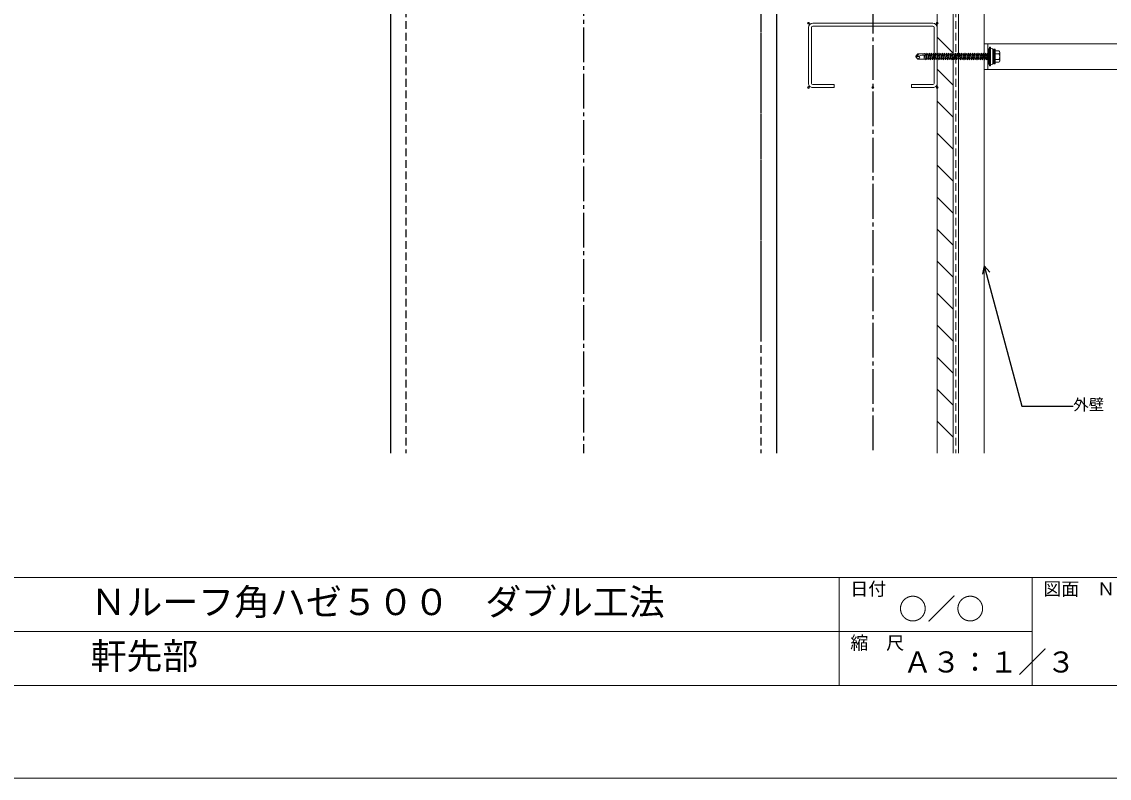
# Model space of a CAD drawing. Units: millimetres at full size, sheet at 1:3; details may follow other scales. Extents: x -1262 to 1258, y -891 to 1034.
# Drawn here: x -134 to 712, y -891 to -303 of the extents above; entities that cross this region are included whole.
import ezdxf
from ezdxf.enums import TextEntityAlignment as Align

# ---------------------------------------------------------------- set-up
doc = ezdxf.new("R2010")
doc.units = ezdxf.units.MM
doc.header["$LTSCALE"] = 3
doc.header["$PDMODE"] = 32
doc.header["$PDSIZE"] = 1.5
doc.linetypes.add('CHAIN2', pattern=[12, 9, -1, 1, -1])
doc.linetypes.add('DASHED2', pattern=[3, 2, -1])
for name, color, linetype, lineweight in [('0-0_補助1', 4, 'Continuous', 5), ('0-4_寸法線1', 5, 'Continuous', 25), ('0-6_名称1', 5, 'Continuous', 25), ('0-E_外壁1', 6, 'Continuous', 20), ('1-F_樋足', 7, 'Continuous', 5), ('2-1_裏貼1', 2, 'Continuous', 18), ('2-7_ビス1', 7, 'Continuous', 5), ('3-9_断熱材1', 4, 'Continuous', 5), ('3-D_防水シート', 3, 'DASHED2', 9), ('4-3_H鋼2', 12, 'Continuous', 25), ('4-5_C鋼1', 2, 'Continuous', 18), ('5-B_枠2', 4, 'Continuous', 5), ('B-4_鉄骨芯', 1, 'CHAIN2', 25)]:
    doc.layers.add(name, color=color, linetype=linetype, lineweight=lineweight)
doc.styles.add('Arial', font='')
doc.styles.add('ＭＳ ゴシック', font='')
doc.styles.get('Arial').set_extended_font_data('Arial')
doc.styles.get('ＭＳ ゴシック').set_extended_font_data('MS Gothic')

msp = doc.modelspace()

# ---------------------------------------------------------------- linework, layer by layer
at = {"layer": '0-0_補助1'}
for p, q in [((-1194.647, -735), (1191.647, -735)), ((501.647, -735), (501.647, -819)), ((651.647, -735), (651.647, -819)), ((-320.3, -777), (651.647, -777)), ((-1194.647, -819), (1191.647, -819)), ((1191.647, -819), (-1194.647, -819))]:
    msp.add_line(p, q, dxfattribs=at)
at = {"layer": '0-4_寸法線1', "linetype": 'CHAIN2'}
msp.add_line((527.857, 723.055), (527.857, -638.289), dxfattribs=at)
at = {"layer": '0-6_名称1'}
for q in [(613.012, -499.052), (618.808, -497.499)]:
    msp.add_line((614.357, -492.48), q, dxfattribs=at)
msp.add_lwpolyline([(614.357, -492.48), (643.589, -601.576), (683.652, -601.576)], dxfattribs=at)
at = {"layer": '0-E_外壁1'}
for p, q in [((594.357, 66.711), (594.357, -638.289)), ((614.357, 66.711), (614.357, -638.289))]:
    msp.add_line(p, q, dxfattribs=at)
at = {"layer": '1-F_樋足'}
for p, q in [((614.357, -319.842), (614.357, -339.842)), ((852.647, -319.842), (614.357, -319.842)), ((617.357, -319.842), (617.357, -339.842)), ((852.647, -339.842), (614.357, -339.842))]:
    msp.add_line(p, q, dxfattribs=at)
at = {"layer": '2-1_裏貼1'}
for p, q in [((590.357, -327.217), (577.857, -314.717)), ((590.357, -352.107), (577.857, -339.607)), ((590.357, -376.997), (577.857, -364.497)), ((590.357, -401.887), (577.857, -389.387)), ((590.357, -426.778), (577.857, -414.278)), ((590.357, -451.668), (577.857, -439.168)), ((590.357, -476.558), (577.857, -464.058)), ((590.357, -501.448), (577.857, -488.948)), ((590.357, -526.338), (577.857, -513.838)), ((590.357, -551.228), (577.857, -538.728)), ((590.357, -576.119), (577.857, -563.619)), ((590.357, -601.009), (577.857, -588.509)), ((590.357, -625.899), (577.857, -613.399))]:
    msp.add_line(p, q, dxfattribs=at)
at = {"layer": '2-7_ビス1'}
for p, q in [((562.916, -327.719), (561.357, -329.577)), ((561.357, -329.577), (561.357, -330.108)), ((561.798, -329.99), (563.703, -327.719)), ((566.25, -328.796), (562.351, -329.841)), ((567.727, -327.719), (562.916, -327.719)), ((567.727, -328.796), (566.25, -328.796)), ((567.727, -327.719), (568.067, -327.779)), ((568.395, -328.684), (567.727, -330.989)), ((567.727, -329.842), (567.904, -328.769)), ((567.727, -331.965), (567.727, -328.796)), ((568.065, -327.793), (568.067, -327.779)), ((568.067, -327.779), (568.191, -327.565)), ((568.448, -327.565), (568.191, -327.565)), ((568.629, -327.878), (568.448, -327.565)), ((568.629, -327.878), (568.613, -327.933)), ((568.629, -327.878), (569.232, -327.985)), ((568.832, -331.771), (569.634, -327.985)), ((569.634, -327.985), (569.232, -327.985)), ((569.533, -331.7), (570.375, -327.985)), ((570.005, -327.342), (569.634, -327.985)), ((570.005, -327.342), (570.375, -327.985)), ((571.319, -327.985), (570.375, -327.985)), ((570.476, -331.7), (571.319, -327.985)), ((571.218, -331.7), (572.061, -327.985)), ((571.69, -327.342), (571.319, -327.985)), ((571.69, -327.342), (572.061, -327.985)), ((573.004, -327.985), (572.061, -327.985)), ((572.162, -331.7), (573.004, -327.985)), ((572.903, -331.7), (573.746, -327.985)), ((573.375, -327.342), (573.004, -327.985)), ((573.375, -327.342), (573.746, -327.985)), ((574.588, -331.7), (575.431, -327.985)), ((575.06, -327.342), (574.689, -327.985)), ((575.06, -327.342), (575.431, -327.985)), ((576.375, -327.985), (575.431, -327.985)), ((575.532, -331.7), (576.375, -327.985)), ((576.274, -331.7), (577.116, -327.985)), ((576.746, -327.342), (576.375, -327.985)), ((576.746, -327.342), (577.116, -327.985)), ((578.06, -327.985), (577.116, -327.985)), ((577.217, -331.7), (578.06, -327.985)), ((577.959, -331.7), (578.802, -327.985)), ((578.431, -327.342), (578.06, -327.985)), ((578.431, -327.342), (578.802, -327.985)), ((579.745, -327.985), (578.802, -327.985)), ((578.903, -331.7), (579.745, -327.985)), ((579.644, -331.7), (580.487, -327.985)), ((580.116, -327.342), (579.745, -327.985)), ((580.116, -327.342), (580.487, -327.985)), ((581.431, -327.985), (580.487, -327.985)), ((580.588, -331.7), (581.431, -327.985)), ((581.329, -331.7), (582.172, -327.985)), ((581.801, -327.342), (581.431, -327.985)), ((581.801, -327.342), (582.172, -327.985)), ((583.015, -331.7), (583.857, -327.985)), ((583.486, -327.342), (583.116, -327.985)), ((583.486, -327.342), (583.857, -327.985)), ((584.801, -327.985), (583.857, -327.985)), ((583.958, -331.7), (584.801, -327.985)), ((584.7, -331.7), (585.542, -327.985)), ((585.172, -327.342), (584.801, -327.985)), ((585.172, -327.342), (585.542, -327.985)), ((586.486, -327.985), (585.542, -327.985)), ((585.644, -331.7), (586.486, -327.985)), ((586.385, -331.7), (587.228, -327.985)), ((586.857, -327.342), (586.486, -327.985)), ((586.857, -327.342), (587.228, -327.985)), ((588.171, -327.985), (587.228, -327.985)), ((587.329, -331.7), (588.171, -327.985)), ((588.07, -331.7), (588.913, -327.985)), ((588.542, -327.342), (588.171, -327.985)), ((588.542, -327.342), (588.913, -327.985)), ((589.857, -327.985), (588.913, -327.985)), ((589.014, -331.7), (589.857, -327.985)), ((589.756, -331.7), (590.598, -327.985)), ((590.228, -327.342), (589.857, -327.985)), ((590.228, -327.342), (590.598, -327.985)), ((591.542, -327.985), (590.598, -327.985)), ((590.699, -331.7), (591.542, -327.985)), ((591.441, -331.7), (592.283, -327.985)), ((591.913, -327.342), (591.542, -327.985)), ((591.913, -327.342), (592.283, -327.985)), ((593.227, -327.985), (592.283, -327.985)), ((592.385, -331.7), (593.227, -327.985)), ((593.126, -331.7), (593.969, -327.985)), ((593.598, -327.342), (593.227, -327.985)), ((593.598, -327.342), (593.969, -327.985)), ((594.912, -327.985), (593.969, -327.985)), ((594.07, -331.7), (594.912, -327.985)), ((594.811, -331.7), (595.654, -327.985)), ((595.283, -327.342), (594.912, -327.985)), ((595.283, -327.342), (595.654, -327.985)), ((596.598, -327.985), (595.654, -327.985)), ((595.755, -331.7), (596.598, -327.985)), ((596.497, -331.7), (597.339, -327.985)), ((596.968, -327.342), (596.598, -327.985)), ((596.968, -327.342), (597.339, -327.985)), ((598.283, -327.985), (597.339, -327.985)), ((597.44, -331.7), (598.283, -327.985)), ((598.182, -331.7), (599.024, -327.985)), ((598.654, -327.342), (598.283, -327.985)), ((598.654, -327.342), (599.024, -327.985)), ((599.968, -327.985), (599.024, -327.985)), ((599.125, -331.7), (599.968, -327.985)), ((599.867, -331.7), (600.71, -327.985)), ((600.339, -327.342), (599.968, -327.985)), ((600.339, -327.342), (600.71, -327.985)), ((601.653, -327.985), (600.71, -327.985)), ((600.811, -331.7), (601.653, -327.985)), ((601.552, -331.7), (602.395, -327.985)), ((602.024, -327.342), (601.653, -327.985)), ((602.024, -327.342), (602.395, -327.985)), ((603.339, -327.985), (602.395, -327.985)), ((602.496, -331.7), (603.339, -327.985)), ((603.237, -331.7), (604.08, -327.985)), ((603.709, -327.342), (603.339, -327.985)), ((603.709, -327.342), (604.08, -327.985)), ((605.024, -327.985), (604.08, -327.985)), ((604.181, -331.7), (605.024, -327.985)), ((604.923, -331.7), (605.765, -327.985)), ((605.395, -327.342), (605.024, -327.985)), ((605.395, -327.342), (605.765, -327.985)), ((606.709, -327.985), (605.765, -327.985)), ((605.866, -331.7), (606.709, -327.985)), ((606.608, -331.7), (607.451, -327.985)), ((607.08, -327.342), (606.709, -327.985)), ((607.08, -327.342), (607.451, -327.985)), ((608.394, -327.985), (607.451, -327.985)), ((607.552, -331.7), (608.394, -327.985)), ((608.293, -331.7), (609.136, -327.985)), ((608.765, -327.342), (608.394, -327.985)), ((608.765, -327.342), (609.136, -327.985)), ((610.08, -327.985), (609.136, -327.985)), ((609.237, -331.7), (610.08, -327.985)), ((609.978, -331.7), (610.821, -327.985)), ((610.45, -327.342), (610.08, -327.985)), ((610.45, -327.342), (610.821, -327.985)), ((611.765, -327.985), (610.821, -327.985)), ((610.922, -331.7), (611.765, -327.985)), ((611.664, -331.7), (612.506, -327.985)), ((612.136, -327.342), (611.765, -327.985)), ((612.136, -327.342), (612.506, -327.985)), ((613.45, -327.985), (612.506, -327.985)), ((612.607, -331.7), (613.45, -327.985)), ((613.349, -331.7), (614.191, -327.985)), ((613.821, -327.342), (613.45, -327.985)), ((613.821, -327.342), (614.191, -327.985)), ((615.135, -327.985), (614.191, -327.985)), ((614.293, -331.7), (615.135, -327.985)), ((615.034, -331.7), (615.877, -327.985)), ((615.506, -327.342), (615.135, -327.985)), ((615.506, -327.342), (615.877, -327.985)), ((616.82, -327.985), (615.877, -327.985)), ((615.978, -331.7), (616.82, -327.985)), ((616.719, -331.7), (617.357, -328.887)), ((617.191, -327.342), (616.82, -327.985)), ((617.191, -327.342), (617.357, -327.63)), ((617.357, -335.999), (617.357, -323.685)), ((618.557, -323.985), (617.357, -323.685)), ((618.557, -325.278), (617.357, -324.078)), ((618.557, -326.028), (617.357, -324.828)), ((618.557, -326.779), (617.357, -325.579)), ((618.557, -327.53), (617.357, -326.33)), ((618.557, -328.28), (617.357, -327.08)), ((618.557, -329.031), (617.357, -327.831)), ((618.557, -329.782), (617.357, -328.582)), ((618.557, -330.532), (617.357, -329.332)), ((618.557, -324.527), (617.835, -323.805)), ((619.257, -322.592), (619.257, -337.092)), ((620.818, -323.888), (619.393, -323.438)), ((621.157, -324.362), (621.157, -335.323)), ((621.346, -327.985), (621.157, -327.985)), ((621.357, -324.785), (621.357, -334.9)), ((621.451, -324.583), (622.107, -324.042)), ((623.057, -335.379), (623.057, -324.306)), ((625.67, -325.442), (623.057, -325.442)), ((625.67, -327.642), (623.057, -327.642)), ((626.557, -326.542), (626.557, -333.142)), ((562.916, -331.965), (561.357, -330.108)), ((567.727, -331.965), (562.916, -331.965)), ((567.727, -331.965), (568.832, -331.771)), ((569.162, -332.342), (568.832, -331.771)), ((569.162, -332.342), (569.533, -331.7)), ((570.476, -331.7), (569.533, -331.7)), ((570.847, -332.342), (570.476, -331.7)), ((570.847, -332.342), (571.218, -331.7)), ((572.532, -332.342), (572.903, -331.7)), ((574.218, -332.342), (574.588, -331.7)), ((575.532, -331.7), (574.588, -331.7)), ((575.903, -332.342), (575.532, -331.7)), ((575.903, -332.342), (576.274, -331.7)), ((577.217, -331.7), (576.274, -331.7)), ((577.588, -332.342), (577.217, -331.7)), ((577.588, -332.342), (577.959, -331.7)), ((578.903, -331.7), (577.959, -331.7)), ((579.273, -332.342), (578.903, -331.7)), ((579.273, -332.342), (579.644, -331.7)), ((580.588, -331.7), (579.644, -331.7)), ((580.959, -332.342), (580.588, -331.7)), ((580.959, -332.342), (581.329, -331.7)), ((582.644, -332.342), (583.015, -331.7)), ((583.958, -331.7), (583.015, -331.7)), ((584.329, -332.342), (583.958, -331.7)), ((584.329, -332.342), (584.7, -331.7)), ((585.644, -331.7), (584.7, -331.7)), ((586.014, -332.342), (585.644, -331.7)), ((586.014, -332.342), (586.385, -331.7)), ((587.329, -331.7), (586.385, -331.7)), ((587.7, -332.342), (587.329, -331.7)), ((587.7, -332.342), (588.07, -331.7)), ((589.014, -331.7), (588.07, -331.7)), ((589.385, -332.342), (589.014, -331.7)), ((589.385, -332.342), (589.756, -331.7)), ((590.699, -331.7), (589.756, -331.7)), ((591.07, -332.342), (590.699, -331.7)), ((591.07, -332.342), (591.441, -331.7)), ((592.385, -331.7), (591.441, -331.7)), ((592.755, -332.342), (592.385, -331.7)), ((592.755, -332.342), (593.126, -331.7)), ((594.07, -331.7), (593.126, -331.7)), ((594.44, -332.342), (594.07, -331.7)), ((594.44, -332.342), (594.811, -331.7)), ((595.755, -331.7), (594.811, -331.7)), ((596.126, -332.342), (595.755, -331.7)), ((596.126, -332.342), (596.497, -331.7)), ((597.44, -331.7), (596.497, -331.7)), ((597.811, -332.342), (597.44, -331.7)), ((597.811, -332.342), (598.182, -331.7)), ((599.125, -331.7), (598.182, -331.7)), ((599.496, -332.342), (599.125, -331.7)), ((599.496, -332.342), (599.867, -331.7)), ((600.811, -331.7), (599.867, -331.7)), ((601.181, -332.342), (600.811, -331.7)), ((601.181, -332.342), (601.552, -331.7)), ((602.496, -331.7), (601.552, -331.7)), ((602.867, -332.342), (602.496, -331.7)), ((602.867, -332.342), (603.237, -331.7)), ((604.181, -331.7), (603.237, -331.7)), ((604.552, -332.342), (604.181, -331.7)), ((604.552, -332.342), (604.923, -331.7)), ((605.866, -331.7), (604.923, -331.7)), ((606.237, -332.342), (605.866, -331.7)), ((606.237, -332.342), (606.608, -331.7)), ((607.552, -331.7), (606.608, -331.7)), ((607.922, -332.342), (607.552, -331.7)), ((607.922, -332.342), (608.293, -331.7)), ((609.237, -331.7), (608.293, -331.7)), ((609.608, -332.342), (609.237, -331.7)), ((609.608, -332.342), (609.978, -331.7)), ((610.922, -331.7), (609.978, -331.7)), ((611.293, -332.342), (610.922, -331.7)), ((611.293, -332.342), (611.664, -331.7)), ((612.607, -331.7), (611.664, -331.7)), ((612.978, -332.342), (612.607, -331.7)), ((612.978, -332.342), (613.349, -331.7)), ((614.293, -331.7), (613.349, -331.7)), ((614.663, -332.342), (614.293, -331.7)), ((614.663, -332.342), (615.034, -331.7)), ((616.348, -332.342), (616.719, -331.7)), ((616.719, -331.7), (617.357, -331.7)), ((618.557, -331.283), (617.357, -330.083)), ((618.557, -332.034), (617.357, -330.834)), ((618.557, -332.784), (617.357, -331.584)), ((618.557, -333.535), (617.357, -332.335)), ((618.557, -334.286), (617.357, -333.086)), ((618.557, -335.036), (617.357, -333.836)), ((617.357, -334.587), (618.487, -335.717)), ((617.357, -335.338), (617.887, -335.867)), ((618.557, -335.699), (617.357, -335.999)), ((619.257, -337.092), (618.557, -337.092)), ((620.818, -335.796), (619.393, -336.246)), ((621.346, -331.7), (621.157, -331.7)), ((621.451, -335.102), (622.107, -335.642)), ((622.107, -335.642), (622.794, -335.642)), ((625.67, -332.042), (623.057, -332.042)), ((625.67, -334.242), (623.057, -334.242))]:
    msp.add_line(p, q, dxfattribs=at)
for points in [[(567.727, -327.719), (568.406, -327.876), (568.914, -328.03), (569.231, -328.179), (569.336, -328.319), (569.221, -328.448), (568.903, -328.568), (568.399, -328.684), (567.727, -328.796)], [(573.847, -331.7), (574.689, -327.985), (573.746, -327.985)], [(582.273, -331.7), (583.116, -327.985), (582.172, -327.985)], [(619.257, -322.592), (618.557, -322.592), (618.557, -337.092)], [(622.107, -335.642), (622.107, -324.042), (622.794, -324.042)], [(561.357, -329.842), (561.467, -329.893), (561.577, -329.938), (561.687, -329.972), (561.798, -329.99), (561.935, -329.982), (562.073, -329.95), (562.212, -329.9), (562.351, -329.841)], [(562.916, -331.965), (563.176, -331.658), (563.459, -331.33), (563.734, -331), (563.975, -330.686), (564.152, -330.405), (564.237, -330.177), (564.202, -330.019), (563.998, -329.929), (563.634, -329.875), (563.188, -329.849), (562.735, -329.84), (562.351, -329.841)], [(572.532, -332.342), (572.162, -331.7), (571.218, -331.7)], [(574.218, -332.342), (573.847, -331.7), (572.903, -331.7)], [(582.644, -332.342), (582.273, -331.7), (581.329, -331.7)], [(616.348, -332.342), (615.978, -331.7), (615.034, -331.7)]]:
    msp.add_lwpolyline(points, dxfattribs=at)
for centre, radius, start, end in [((619.457, -323.249), 0.2, 180, 251.24339), ((620.657, -324.362), 0.5, 0, 71.24339), ((621.621, -324.785), 0.264, 130, 180), ((622.794, -324.306), 0.264, 0, 90), ((625.432, -326.542), 1.126, 282.25462, 77.74539), ((623.385, -329.842), 3.172, 316.09563, 43.90439), ((619.457, -336.436), 0.2, 108.75661, 180), ((620.657, -335.323), 0.5, 288.75661, 360), ((621.621, -334.9), 0.264, 180, 230), ((622.794, -335.379), 0.264, 270, 0), ((625.432, -333.142), 1.126, 282.25462, 77.74539)]:
    msp.add_arc(centre, radius, start, end, dxfattribs=at)
at = {"layer": '2-7_ビス1', "color": 5}
msp.add_point((617.357, -329.842), dxfattribs=at)
at = {"layer": '3-9_断熱材1'}
for p, q in [((577.857, 66.711), (577.857, -638.289)), ((590.357, 66.711), (590.357, -638.289))]:
    msp.add_line(p, q, dxfattribs=at)
at = {"layer": '3-D_防水シート'}
msp.add_line((592.357, 66.711), (592.357, -638.289), dxfattribs=at)
at = {"layer": '4-3_H鋼2', "linetype": 'DASHED2'}
for p, q in [((440.857, 163), (440.857, -548.105)), ((164.857, -5.289), (164.857, -638.289)), ((440.857, -5.289), (440.857, -638.289))]:
    msp.add_line(p, q, dxfattribs=at)
at = {"layer": '4-3_H鋼2'}
for p, q in [((152.857, -5.289), (152.857, -638.289)), ((452.857, -5.289), (452.857, -638.289))]:
    msp.add_line(p, q, dxfattribs=at)
at = {"layer": '4-5_C鋼1'}
for p, q in [((481.157, -304.007), (574.557, -304.007)), ((477.857, -350.707), (477.857, -307.307)), ((480.157, -307.307), (480.157, -350.707)), ((574.557, -306.307), (481.157, -306.307)), ((575.557, -350.707), (575.557, -307.307)), ((577.857, -307.307), (577.857, -350.707)), ((574.557, -354.007), (557.857, -354.007))]:
    msp.add_line(p, q, dxfattribs=at)
for points in [[(481.157, -351.707), (497.857, -351.707), (497.857, -354.007), (481.157, -354.007)], [(557.857, -354.007), (557.857, -351.707), (574.557, -351.707)]]:
    msp.add_lwpolyline(points, dxfattribs=at)
for centre, radius, start, end in [((481.157, -307.307), 3.3, 90, 180), ((574.557, -307.307), 3.3, 0.00004, 90), ((481.157, -307.307), 1, 90, 180), ((574.557, -307.307), 1, 0, 90), ((481.157, -350.707), 3.3, 179.99996, 270), ((481.157, -350.707), 1, 180, 270), ((574.557, -350.707), 1, 270, 0), ((574.557, -350.707), 3.3, 270, 0.00004)]:
    msp.add_arc(centre, radius, start, end, dxfattribs=at)
for p in [(477.857, -304.007), (577.857, -304.007), (477.857, -354.007), (527.857, -354.007), (577.857, -354.007)]:
    msp.add_point(p, dxfattribs=at)
at = {"layer": '5-B_枠2'}
msp.add_lwpolyline([(-1261.5, 891), (1258.5, 891), (1258.5, -891), (-1261.5, -891)], close=True, dxfattribs=at)
at = {"layer": 'B-4_鉄骨芯'}
msp.add_line((302.857, 16.711), (302.857, -638.289), dxfattribs=at)

# ---------------------------------------------------------------- texts
at = {"layer": '0-0_補助1', "style": 'Arial'}
for s, height, p in [('Ｎルーフ角ハゼ５００\u3000ダブル工法', 20.45, (-80.326, -770.295)), ('日付', 10.23, (510.321, -751.913)), ('図面\u3000Ｎｏ．', 10.23, (660.321, -751.913)), ('○／○', 16.36, (547.769, -772.439)), ('軒先部', 20.45, (-80.326, -812.295)), ('縮\u3000尺', 10.23, (510.321, -793.913)), ('Ａ３：１／３', 16.36, (551.481, -813.7))]:
    msp.add_text(s, height=height, dxfattribs=at).set_placement(p, align=Align.BOTTOM_LEFT)
at = {"layer": '0-6_名称1', "style": 'ＭＳ ゴシック'}
msp.add_text('外壁', height=8.798, dxfattribs=at).set_placement((683.652, -607.576), align=Align.BOTTOM_LEFT)

doc.saveas('drawing.dxf')
